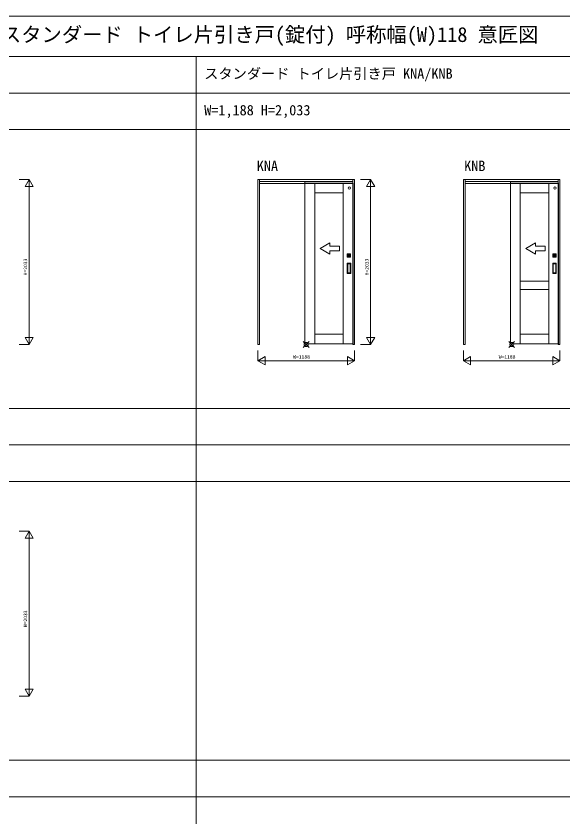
# Model space of a CAD drawing. Units: millimetres, scale not verified. Extents: x -14341 to 14341, y -10000 to 10000.
# Drawn here: x -5159 to 1580, y 130 to 10000 of the extents above; entities that cross this region are included whole.
import ezdxf
from ezdxf.enums import TextEntityAlignment as Align

# ---------------------------------------------------------------- set-up
doc = ezdxf.new("R2010")
doc.units = ezdxf.units.MM
doc.header["$LTSCALE"] = 50
doc.layers.add('0-0_0', color=7, linetype='Continuous')
for name, color, linetype, lineweight in [('0-1_YKK_F1', 7, 'Continuous', 18), ('0-2_YKK_A1', 4, 'Continuous', 18), ('0-3_YKK_N1', 2, 'Continuous', 18), ('0-6_YKK_IN', 1, 'Continuous', 18)]:
    doc.layers.add(name, color=color, linetype=linetype, lineweight=lineweight)
doc.styles.add('ＭＳ ゴシック', font='')
doc.styles.get('ＭＳ ゴシック').set_extended_font_data('MS Gothic')

msp = doc.modelspace()

# ---------------------------------------------------------------- linework, layer by layer
at = {"layer": '0-1_YKK_F1'}
for p, q in [((-14340.51, 10000), (14340.51, 10000)), ((-14340.51, 9500), (14159.49, 9500)), ((-2940.51, -10000), (-2940.51, 9500)), ((-14340.51, 9050), (14159.49, 9050)), ((-14340.51, 8600), (14159.49, 8600)), ((-14340.51, 5165), (14159.49, 5165)), ((-14340.51, 4715), (14159.49, 4715)), ((-14340.51, 4265), (14159.49, 4265)), ((-14340.51, 830), (14159.49, 830)), ((-14340.51, 380), (14159.49, 380))]:
    msp.add_line(p, q, dxfattribs=at)
at = {"layer": '0-2_YKK_A1'}
for p, q in [((-2178.01, 7985.5), (-990.01, 7985.5)), ((-2178.01, 7985.5), (-2178.01, 5952.5)), ((-2158.01, 7961.5), (-1010.01, 7961.5)), ((-2158.01, 7934.5), (-1010.01, 7934.5)), ((-1599.01, 7961.5), (-1599.01, 7941.5)), ((-1010.01, 5952.5), (-1010.01, 7985.5)), ((354.18, 7985.5), (1542.18, 7985.5)), ((354.18, 7985.5), (354.18, 5952.5)), ((374.18, 7961.5), (1522.18, 7961.5)), ((374.18, 7934.5), (1522.18, 7934.5)), ((933.18, 7961.5), (933.18, 7941.5)), ((1522.18, 5952.5), (1522.18, 7985.5)), ((-1411.74, 7135.22), (-1291.74, 7204.5)), ((-1411.74, 7135.22), (-1291.74, 7065.94)), ((-1291.74, 7165.22), (-1291.74, 7204.5)), ((1120.45, 7135.22), (1240.45, 7204.5)), ((1120.45, 7135.22), (1240.45, 7065.94)), ((1240.45, 7165.22), (1240.45, 7204.5)), ((-1291.74, 7065.94), (-1291.74, 7105.22)), ((-1078.51, 7069), (-1078.51, 7028)), ((-1037.01, 7069.5), (-1078.01, 7069.5)), ((-1078.01, 7027.5), (-1037.01, 7027.5)), ((-1073.26, 7033.25), (-1073.26, 7063.75)), ((-1073.16, 7033.35), (-1073.16, 7063.65)), ((-1072.76, 7064.25), (-1042.26, 7064.25)), ((-1042.26, 7032.75), (-1072.76, 7032.75)), ((-1072.66, 7064.15), (-1042.36, 7064.15)), ((-1060.51, 7032.85), (-1072.66, 7032.85)), ((-1070.86, 7050.6), (-1070.86, 7046.4)), ((-1064.71, 7050.6), (-1070.86, 7050.6)), ((-1070.86, 7046.4), (-1070.11, 7047.15)), ((-1064.71, 7046.4), (-1070.86, 7046.4)), ((-1070.11, 7049.85), (-1064.89, 7049.85)), ((-1064.89, 7047.15), (-1070.11, 7047.15)), ((-1060.51, 7033.1), (-1060.51, 7032.85)), ((-1054.51, 7033.1), (-1060.51, 7033.1)), ((-1058.76, 7044.25), (-1058.76, 7052.75)), ((-1056.26, 7052.75), (-1056.26, 7044.25)), ((-1054.51, 7032.85), (-1054.51, 7033.1)), ((-1042.36, 7032.85), (-1054.51, 7032.85)), ((-1050.31, 7050.6), (-1044.16, 7050.6)), ((-1050.31, 7046.4), (-1044.16, 7046.4)), ((-1044.91, 7049.85), (-1050.13, 7049.85)), ((-1050.13, 7047.15), (-1044.91, 7047.15)), ((-1044.16, 7046.4), (-1044.91, 7047.15)), ((-1044.16, 7050.6), (-1044.16, 7046.4)), ((-1041.86, 7063.65), (-1041.86, 7033.35)), ((-1041.76, 7063.75), (-1041.76, 7033.25)), ((-1036.51, 7028), (-1036.51, 7069)), ((1240.45, 7065.94), (1240.45, 7105.22)), ((1453.68, 7069), (1453.68, 7028)), ((1495.18, 7069.5), (1454.18, 7069.5)), ((1454.18, 7027.5), (1495.18, 7027.5)), ((1458.93, 7033.25), (1458.93, 7063.75)), ((1459.03, 7033.35), (1459.03, 7063.65)), ((1459.43, 7064.25), (1489.93, 7064.25)), ((1489.93, 7032.75), (1459.43, 7032.75)), ((1459.53, 7064.15), (1489.83, 7064.15)), ((1471.68, 7032.85), (1459.53, 7032.85)), ((1461.33, 7050.6), (1461.33, 7046.4)), ((1467.48, 7050.6), (1461.33, 7050.6)), ((1461.33, 7046.4), (1462.08, 7047.15)), ((1467.48, 7046.4), (1461.33, 7046.4)), ((1462.08, 7049.85), (1467.3, 7049.85)), ((1467.3, 7047.15), (1462.08, 7047.15)), ((1471.68, 7033.1), (1471.68, 7032.85)), ((1477.68, 7033.1), (1471.68, 7033.1)), ((1473.43, 7044.25), (1473.43, 7052.75)), ((1475.93, 7052.75), (1475.93, 7044.25)), ((1477.68, 7032.85), (1477.68, 7033.1)), ((1489.83, 7032.85), (1477.68, 7032.85)), ((1481.88, 7050.6), (1488.03, 7050.6)), ((1481.88, 7046.4), (1488.03, 7046.4)), ((1487.28, 7049.85), (1482.06, 7049.85)), ((1482.06, 7047.15), (1487.28, 7047.15)), ((1488.03, 7046.4), (1487.28, 7047.15)), ((1488.03, 7050.6), (1488.03, 7046.4)), ((1490.33, 7063.65), (1490.33, 7033.35)), ((1490.43, 7063.75), (1490.43, 7033.25)), ((1495.68, 7028), (1495.68, 7069)), ((-1077.51, 6827.5), (-1077.51, 6955.5)), ((-1076.51, 6956.5), (-1036.51, 6956.5)), ((-1071.51, 6945.5), (-1071.51, 6837.5)), ((-1042.51, 6946.5), (-1070.51, 6946.5)), ((-1041.51, 6837.5), (-1041.51, 6945.5)), ((-1035.51, 6827.5), (-1035.51, 6955.5)), ((1454.68, 6827.5), (1454.68, 6955.5)), ((1455.68, 6956.5), (1495.68, 6956.5)), ((1460.68, 6945.5), (1460.68, 6837.5)), ((1489.68, 6946.5), (1461.68, 6946.5)), ((1490.68, 6837.5), (1490.68, 6945.5)), ((1496.68, 6827.5), (1496.68, 6955.5)), ((-1076.51, 6826.5), (-1036.51, 6826.5)), ((-1070.51, 6836.5), (-1042.51, 6836.5)), ((1455.68, 6826.5), (1495.68, 6826.5)), ((1461.68, 6836.5), (1489.68, 6836.5))]:
    msp.add_line(p, q, dxfattribs=at)
for points in [[(-2158.01, 7985.5), (-2158.01, 5952.5), (-2178.01, 5952.5)], [(-1010.01, 5952.5), (-990.01, 5952.5), (-990.01, 7985.5)], [(374.18, 7985.5), (374.18, 5952.5), (354.18, 5952.5)], [(1522.18, 5952.5), (1542.18, 5952.5), (1542.18, 7985.5)], [(-1291.74, 7165.22), (-1171.74, 7165.22), (-1171.74, 7105.22), (-1291.74, 7105.22)], [(1240.45, 7165.22), (1360.45, 7165.22), (1360.45, 7105.22), (1240.45, 7105.22)], [(-1070.11, 7047.15), (-1070.11, 7049.85), (-1070.86, 7050.6)], [(-1044.91, 7047.15), (-1044.91, 7049.85), (-1044.16, 7050.6)], [(1462.08, 7047.15), (1462.08, 7049.85), (1461.33, 7050.6)], [(1487.28, 7047.15), (1487.28, 7049.85), (1488.03, 7050.6)]]:
    msp.add_lwpolyline(points, dxfattribs=at)
for points in [[(-1599.01, 5961.5), (-1479.01, 5961.5), (-1479.01, 7941.5), (-1599.01, 7941.5)], [(-1479.01, 7821.5), (-1126.51, 7821.5), (-1126.51, 7941.5), (-1479.01, 7941.5)], [(-1126.51, 5961.5), (-1006.51, 5961.5), (-1006.51, 7941.5), (-1126.51, 7941.5)], [(933.18, 5961.5), (1053.18, 5961.5), (1053.18, 7941.5), (933.18, 7941.5)], [(1053.18, 7821.5), (1405.68, 7821.5), (1405.68, 7941.5), (1053.18, 7941.5)], [(1405.68, 5961.5), (1525.68, 5961.5), (1525.68, 7941.5), (1405.68, 7941.5)], [(1053.18, 6631.5), (1405.68, 6631.5), (1405.68, 6731.5), (1053.18, 6731.5)], [(-1479.01, 5961.5), (-1126.51, 5961.5), (-1126.51, 6081.5), (-1479.01, 6081.5)], [(1053.18, 5961.5), (1405.68, 5961.5), (1405.68, 6081.5), (1053.18, 6081.5)]]:
    msp.add_lwpolyline(points, close=True, dxfattribs=at)
for centre, radius in [((-1051.51, 7879.5), 15), ((1480.68, 7879.5), 15), ((-1057.51, 7048.5), 7.25), ((-1057.51, 7048.5), 6), ((-1057.51, 7048.5), 5.9), ((1474.68, 7048.5), 7.25), ((1474.68, 7048.5), 6), ((1474.68, 7048.5), 5.9)]:
    msp.add_circle(centre, radius, dxfattribs=at)
for centre, radius, start, end in [((-1078.01, 7069), 0.5, 90, 180), ((-1078.01, 7028), 0.5, 180, 270), ((-1072.76, 7063.75), 0.5, 90, 180), ((-1072.76, 7033.25), 0.5, 180, 270), ((-1072.66, 7063.65), 0.5, 90, 180), ((-1072.66, 7033.35), 0.5, 180, 270), ((-1057.51, 7048.5), 7.5, 163.7398, 196.2602), ((-1057.51, 7052.75), 1.25, 90, 180), ((-1057.51, 7044.25), 1.25, 180, 270), ((-1057.51, 7052.75), 1.25, 0, 90), ((-1057.51, 7044.25), 1.25, 270, 0), ((-1057.51, 7048.5), 7.5, 343.7398, 16.2602), ((-1042.36, 7063.65), 0.5, 0, 90), ((-1042.36, 7033.35), 0.5, 270, 0), ((-1042.26, 7063.75), 0.5, 0, 90), ((-1042.26, 7033.25), 0.5, 270, 0), ((-1037.01, 7069), 0.5, 0, 90), ((-1037.01, 7028), 0.5, 270, 0), ((1454.18, 7069), 0.5, 90, 180), ((1454.18, 7028), 0.5, 180, 270), ((1459.43, 7063.75), 0.5, 90, 180), ((1459.43, 7033.25), 0.5, 180, 270), ((1459.53, 7063.65), 0.5, 90, 180), ((1459.53, 7033.35), 0.5, 180, 270), ((1474.68, 7048.5), 7.5, 163.7398, 196.2602), ((1474.68, 7052.75), 1.25, 90, 180), ((1474.68, 7044.25), 1.25, 180, 270), ((1474.68, 7052.75), 1.25, 0, 90), ((1474.68, 7044.25), 1.25, 270, 0), ((1474.68, 7048.5), 7.5, 343.7398, 16.2602), ((1489.83, 7063.65), 0.5, 0, 90), ((1489.83, 7033.35), 0.5, 270, 0), ((1489.93, 7063.75), 0.5, 0, 90), ((1489.93, 7033.25), 0.5, 270, 0), ((1495.18, 7069), 0.5, 0, 90), ((1495.18, 7028), 0.5, 270, 0), ((-1076.51, 6955.5), 1, 90, 180), ((-1070.51, 6945.5), 1, 90, 180), ((-1042.51, 6945.5), 1, 360, 90), ((-1036.51, 6955.5), 1, 0, 90), ((1455.68, 6955.5), 1, 90, 180), ((1461.68, 6945.5), 1, 90, 180), ((1489.68, 6945.5), 1, 360, 90), ((1495.68, 6955.5), 1, 0, 90), ((-1076.51, 6827.5), 1, 180, 270), ((-1070.51, 6837.5), 1, 180, 270), ((-1042.51, 6837.5), 1, 270, 360), ((-1036.51, 6827.5), 1, 270, 0), ((1455.68, 6827.5), 1, 180, 270), ((1461.68, 6837.5), 1, 180, 270), ((1489.68, 6837.5), 1, 270, 360), ((1495.68, 6827.5), 1, 270, 0)]:
    msp.add_arc(centre, radius, start, end, dxfattribs=at)
at = {"layer": '0-3_YKK_N1'}
for p, q in [((-5121.51, 7985.5), (-4996.51, 7985.5)), ((-5046.51, 7898.9), (-4946.51, 7898.9)), ((-4996.51, 7985.5), (-4996.51, 5952.5)), ((-915.01, 7985.5), (-790.01, 7985.5)), ((-840.01, 7898.9), (-740.01, 7898.9)), ((-790.01, 7985.5), (-790.01, 5952.5)), ((-5046.51, 6039.1), (-4946.51, 6039.1)), ((-840.01, 6039.1), (-740.01, 6039.1)), ((-5121.51, 5952.5), (-4996.51, 5952.5)), ((-915.01, 5952.5), (-790.01, 5952.5)), ((-990.01, 5877.5), (-990.01, 5752.5)), ((1542.18, 5877.5), (1542.18, 5752.5)), ((-2178.01, 5752.5), (-2091.41, 5802.5)), ((-2178.01, 5752.5), (-2091.41, 5702.5)), ((-2091.41, 5802.5), (-2091.41, 5702.5)), ((-1076.61, 5802.5), (-990.01, 5752.5)), ((354.18, 5752.5), (440.78, 5802.5)), ((354.18, 5752.5), (440.78, 5702.5)), ((440.78, 5802.5), (440.78, 5702.5)), ((1455.58, 5802.5), (1542.18, 5752.5)), ((-5121.51, 3650.5), (-4996.51, 3650.5)), ((-5046.51, 3563.9), (-4946.51, 3563.9)), ((-4996.51, 3650.5), (-4996.51, 1617.5)), ((-5046.51, 1704.1), (-4946.51, 1704.1)), ((-5121.51, 1617.5), (-4996.51, 1617.5))]:
    msp.add_line(p, q, dxfattribs=at)
for points in [[(-5046.51, 7898.9), (-4996.51, 7985.5), (-4946.51, 7898.9)], [(-840.01, 7898.9), (-790.01, 7985.5), (-740.01, 7898.9)], [(-5046.51, 6039.1), (-4996.51, 5952.5), (-4946.51, 6039.1)], [(-840.01, 6039.1), (-790.01, 5952.5), (-740.01, 6039.1)], [(-2178.01, 5877.5), (-2178.01, 5752.5), (-990.01, 5752.5)], [(354.18, 5877.5), (354.18, 5752.5), (1542.18, 5752.5)], [(-1076.61, 5802.5), (-1076.61, 5702.5), (-990.01, 5752.5)], [(1455.58, 5802.5), (1455.58, 5702.5), (1542.18, 5752.5)], [(-5046.51, 3563.9), (-4996.51, 3650.5), (-4946.51, 3563.9)], [(-5046.51, 1704.1), (-4996.51, 1617.5), (-4946.51, 1704.1)]]:
    msp.add_lwpolyline(points, dxfattribs=at)
at = {"layer": '0-6_YKK_IN'}
for p, q in [((-1619.36, 5917.14), (-1548.65, 5987.86)), ((-1619.36, 5987.86), (-1548.65, 5917.14)), ((912.83, 5917.14), (983.54, 5987.86)), ((912.83, 5987.86), (983.54, 5917.14))]:
    msp.add_line(p, q, dxfattribs=at)
for centre in [(-1584.01, 5952.5), (948.18, 5952.5)]:
    msp.add_circle(centre, 25, dxfattribs=at)

# ---------------------------------------------------------------- texts
at = {"layer": '0-0_0', "style": 'ＭＳ ゴシック'}
for s, height, p in [('BWKCK08  木質インテリア建材 Smayell(スマエル) 室内引戸 上吊りタイプ スタンダード トイレ片引き戸(錠付) 呼称幅(W)118 意匠図', 183.3, (-13838.51, 9625)), ('スタンダード トイレ片引き戸 KNA/KNB', 128.3, (-2840.51, 9187.5)), ('W=1,188 H=2,033', 128.3, (-2840.51, 8737.5)), ('KNA', 128.3, (-2192.7, 8050.75)), ('KNB', 128.3, (362.47, 8050.75))]:
    msp.add_text(s, height=height, dxfattribs=at).set_placement(p, align=Align.BOTTOM_LEFT)
at = {"layer": '0-3_YKK_N1', "color": 7, "style": 'ＭＳ ゴシック'}
for p in [(-5008.51, 6804), (-802.01, 6804), (-5008.51, 2469)]:
    msp.add_text('H=2033', height=43.99, rotation=90, dxfattribs=at).set_placement(p, align=Align.BOTTOM_LEFT)
for p in [(-1744.01, 5764.5), (788.18, 5764.5)]:
    msp.add_text('W=1188', height=43.99, dxfattribs=at).set_placement(p, align=Align.BOTTOM_LEFT)

doc.saveas('drawing.dxf')
